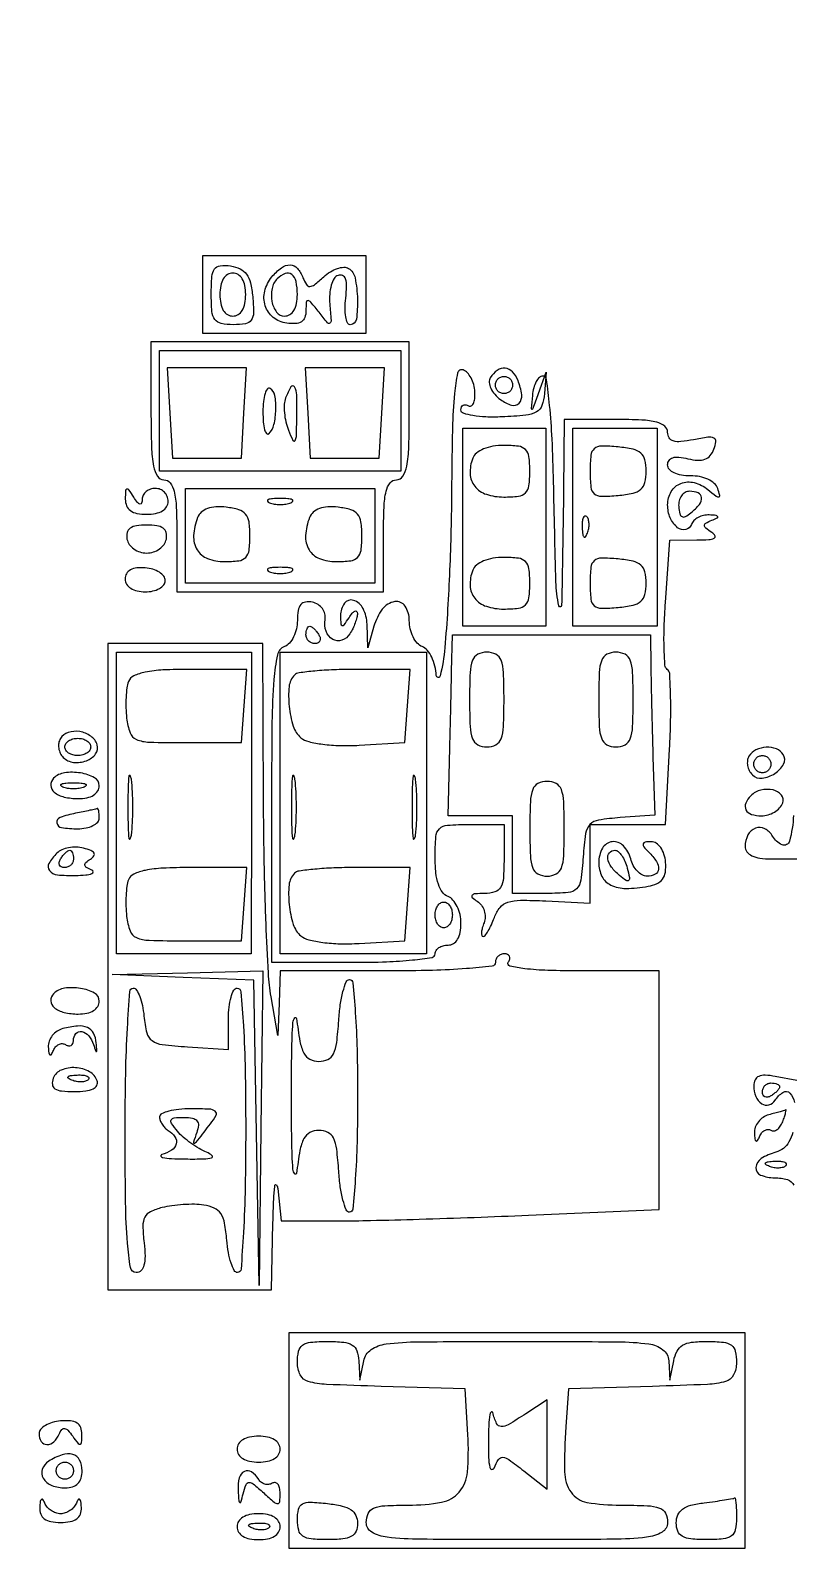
# Model space of a CAD drawing. Extents: x 4 to 1603, y 7 to 792.
# Drawn here: x 789 to 877.4, y 131.5 to 308.2 of the extents above; entities that cross this region are included whole.
import ezdxf

# ---------------------------------------------------------------- set-up
doc = ezdxf.new("R2010")
doc.units = 0

msp = doc.modelspace()

# ---------------------------------------------------------------- linework, layer by layer
for points in [[(4.463028, 790.750623, 0.090794), (4.267848, 789.688086, 0.000004), (4.202933, 675.011121, 0.000189), (4.180203, 548.51456, 0.000114), (4.244173, 398.5), (4.5, 7.5), (803.751263, 7.249377), (1603.002525, 6.998755), (1602.751263, 399.249377), (1602.5, 791.5), (803.718854, 791.750623, 0.000059), (387.797189, 791.831666, 0.000332), (164.795027, 791.700628, 0.000012), (5.544081, 791.497643, 0.311183)], [(820.65494, 279.456828, 0.04627), (821.051328, 278.654518, 0.27142), (821.449849, 278.442274, 0.159523), (821.987887, 278.643001, 0.015528), (823.060542, 279.55479, -0.046092), (823.832993, 280.134062, -0.055474), (824.653538, 280.520852, -0.064953), (825.398206, 280.671754, -0.157223), (825.936987, 280.538944, -0.208884), (826.702094, 279.433392, -0.040983), (826.977594, 276.97521, -0.041895), (826.850514, 274.626472, -0.374407), (826.131173, 274, -0.304264), (825.820758, 274.208167, -0.056352), (825.622903, 274.904728, -0.043675), (825.546284, 275.899428, -0.026379), (825.620949, 277.079926, 0.022237), (825.720298, 278.46814, 0.087358), (825.594819, 279.313844, 0.203791), (825.256121, 279.697187, 0.198131), (824.739777, 279.725034, 0.173991), (824.278314, 279.350452, 0.064926), (823.936995, 278.575224, 0.053713), (823.752136, 277.546208, 0.040357), (823.763926, 276.395108, -0.004713), (823.918155, 274.506587, -0.252939), (823.774772, 274.188445, -0.402024), (823.497598, 274.219792, -0.007826), (822.513926, 275.44113, 0.006829), (821.575469, 276.611096, 0.192961), (821.240585, 276.793987, 0.4268), (821.03817, 276.627553, 0.018965), (821, 275.621579, -0.084998), (820.86573, 274.837439, -0.166484), (820.477345, 274.346321, -0.132744), (819.795996, 274.129724, -0.046423), (818.760216, 274.180449, -0.133746), (817.201712, 274.853433, -0.147836), (816.271813, 276.201907, -0.138827), (816.213274, 277.909311, -0.113257), (817.039869, 279.548039, -0.058083), (818.1546, 280.611864, -0.169399), (819.153159, 280.932156, -0.208062), (819.997687, 280.539207, -0.089897)], [(814.813358, 277.25, -0.021507), (814.912478, 275.38557, -0.15514), (814.651921, 274.536406, -0.203265), (813.988317, 274.116479, -0.040803), (812.563358, 274, -0.048118), (811.149684, 274.136363, -0.191202), (810.429529, 274.598132, -0.136043), (810.083185, 275.540051, -0.020485), (810, 277.569551, -0.017831), (810.071826, 279.58294, -0.134357), (810.385203, 280.473283, -0.221672), (811.028192, 280.849127, -0.058505), (812.25, 280.819551, -0.075029), (813.352814, 280.489427, -0.127529), (814.088303, 279.877036, -0.098739), (814.548923, 278.861825, -0.033257)], [(811, 277.5, 0.04716), (811.09863, 276.456621, 0.088208), (811.4, 275.666667, 0.118484), (811.88002, 275.177821, 0.140575), (812.5, 275, 0.140575), (813.11998, 275.177821, 0.118484), (813.6, 275.666667, 0.088208), (813.90137, 276.456621, 0.04716), (814, 277.5, 0.04716), (813.90137, 278.543379, 0.088208), (813.6, 279.333333, 0.118484), (813.11998, 279.822179, 0.140575), (812.5, 280, 0.140575), (811.88002, 279.822179, 0.118484), (811.4, 279.333333, 0.088208), (811.09863, 278.543379, 0.04716)], [(817.666667, 279.333333, 0.147767), (817.055564, 278.193097, 0.097448), (817.049131, 276.694925, 0.112056), (817.591197, 275.458471, 0.237956), (818.5, 275, 0.140575), (819.11998, 275.177821, 0.118484), (819.6, 275.666667, 0.088208), (819.90137, 276.456621, 0.04716), (820, 277.5, 0.050018), (819.847726, 279.018392, 0.178078), (819.343185, 279.836968, 0.268587), (818.589731, 279.944054, 0.100787)], [(803, 264, 0.006994), (803.05863, 259.808516, 0.039364), (803.296875, 257.583333, 0.093584), (803.753078, 256.413981, 0.258593), (804.5, 256, -0.232029), (805.229748, 255.642085, -0.108427), (805.692308, 254.666667, -0.047315), (805.93736, 252.824386, -0.00942), (806, 249.5), (806, 243), (818, 243), (830, 243), (830, 249.5, -0.00942), (830.06264, 252.824386, -0.047315), (830.307692, 254.666667, -0.108427), (830.770252, 255.642085, -0.232029), (831.5, 256, 0.258593), (832.246922, 256.413981, 0.093584), (832.703125, 257.583333, 0.039364), (832.94137, 259.808516, 0.006994), (833, 264), (833, 272), (818, 272), (803, 272)], [(837.912394, 254.833333, -0.008996), (837.687253, 245.494739, -0.010063), (837.127711, 236.513679, -0.041999), (836.577619, 233.236332, -0.860984), (836.133613, 233.281385, 0.048875), (835.971256, 234.388005, 0.052435), (835.598624, 235.414821, 0.058666), (835.084567, 236.216657, 0.129999), (834.5, 236.638374, -0.122681), (833.925857, 237.040123, -0.064586), (833.440625, 237.76938, -0.058241), (833.111605, 238.694305, -0.056414), (833, 239.680313, 0.146646), (832.503197, 241.337774, 0.296722), (831.306072, 241.860178, 0.193914), (829.865507, 240.979939, 0.09222), (828.893525, 238.994749), (828.19936, 236.5), (828.09968, 239.25, 0.108693), (827.635799, 241.045963, 0.199581), (826.50647, 242.011771, 0.327245), (825.461736, 241.666716, 0.158309), (825.015313, 240.25, 0.011938), (825.047261, 239.271084, 0.327416), (825.201904, 239.083458, 0.309569), (825.436556, 239.169589, 0.011213), (826, 240, -0.027796), (826.374359, 240.514186, -0.102785), (826.684621, 240.765625, -0.335455), (826.877628, 240.732273, -0.190341), (826.969374, 240.5, -0.062686), (826.908972, 240.020111, -0.025347), (826.712965, 239.388929, -0.024598), (826.430618, 238.722912, -0.028622), (826.096491, 238.121885, -0.168313), (825.171428, 237.384947, -0.219688), (824.107364, 237.484534, -0.179693), (823.337957, 238.417944, -0.125908), (823.22348, 239.789156, 0.104802), (823.196194, 240.444122, 0.096544), (822.907147, 241.053397, 0.093309), (822.399804, 241.525333, 0.090377), (821.75, 241.787072, 0.08484), (820.929748, 241.81446, 0.18759), (820.39094, 241.515355, 0.136148), (820.088436, 240.842534, 0.037991), (820, 239.680313, -0.056414), (819.888395, 238.694305, -0.058241), (819.559375, 237.76938, -0.064586), (819.074143, 237.040123, -0.122681), (818.5, 236.638374, 0.255891), (817.685814, 235.678301, 0.030481), (817.278778, 232.818582, 0.017424), (817.052875, 227.867579, 0.002688), (817, 218.031385), (817, 200), (826.5, 200, 0.008575), (830.360608, 200.066212, 0.017647), (833.375, 200.276316, 0.013417), (835.638562, 200.576184, 0.368504), (836, 201, -0.148195), (836.115568, 201.381354, -0.098894), (836.440625, 201.70625, -0.082425), (836.926543, 201.925306, -0.064853), (837.5, 202, 0.141262), (838.12215, 202.179352, 0.119192), (838.60186, 202.671897, 0.08793), (838.902073, 203.470635, 0.046062), (839, 204.531385, 0.055002), (838.888458, 205.542288, 0.057561), (838.559375, 206.488259, 0.06413), (838.074238, 207.232199, 0.125259), (837.5, 207.638374, -0.147116), (836.855112, 208.137371, -0.074201), (836.38329, 209.061664, -0.054096), (836.092661, 210.38764, -0.026927), (836, 212.106989, -0.017378), (836.086695, 214.600644, -0.184411), (836.506871, 215.506687, -0.178701), (837.430416, 215.917096, -0.016128), (840, 216), (844, 216), (844, 212, -0.016747), (843.924897, 209.758407, -0.111401), (843.608418, 208.693481, -0.194359), (842.950235, 208.165459, -0.071464), (841.75, 207.984687, 0.013964), (840.651881, 207.946532, 0.189283), (840.29512, 207.779968, 0.42807), (840.307786, 207.522099, 0.037095), (840.895717, 207.085612, -0.095843), (841.382418, 206.627109, -0.080028), (841.700982, 205.991183, -0.07897), (841.806466, 205.279157, -0.089203), (841.677102, 204.600925, 0.025925), (841.4773, 203.986854, 0.048026), (841.390351, 203.470272, 0.073076), (841.416909, 203.117396, 0.350866), (841.563609, 203, 0.236248), (841.803573, 203.120085, 0.02604), (842.156327, 203.64608, 0.027359), (842.529946, 204.356822, 0.018742), (842.878068, 205.199422, -0.081179), (843.537561, 206.361157, -0.146106), (844.432741, 206.976635, -0.078882), (845.910483, 207.207116, -0.012578), (848.845843, 207.125283), (854, 206.851722), (854, 211.425861), (854, 216), (858.374598, 216), (862.749197, 216), (863.223787, 224.75, 0.008148), (863.352282, 228.139622, 0.012515), (863.342198, 231.076562, 0.006961), (863.239057, 233.508608, 0.233875), (862.960442, 234, -0.231211), (862.687463, 234.47583, -0.009676), (862.59294, 236.482812, -0.015014), (862.598615, 238.935474, -0.009923), (862.745621, 241.75), (863.268735, 249), (866.384367, 249.015313, 0.014364), (867.76652, 249.061827, 0.10097), (868.413427, 249.236433, 0.432636), (868.497719, 249.519651, 0.120249), (868.136847, 249.894262, -0.022213), (867.426195, 250.390051, -0.233412), (867.273695, 250.69893, -0.275386), (867.436975, 250.972905, -0.029355), (868.136847, 251.300002, 0.018384), (868.750214, 251.570444, 0.414958), (868.807388, 251.736228, 0.260777), (868.622336, 251.864474, 0.012127), (867.833333, 251.921053, 0.067051), (867.166877, 251.863214, 0.06747), (866.540997, 251.63105, 0.073734), (866.04905, 251.266954, 0.116701), (865.774316, 250.822949, -0.265221), (865.100961, 250.219694, -0.228149), (864.165453, 250.445242, -0.121528), (863.305265, 251.591623, -0.100803), (863, 253.090402, -0.133756), (863.421734, 254.638709, -0.17082), (864.544721, 255.585657, -0.155846), (866.100376, 255.668149, -0.108886), (867.675356, 254.861876, 0.007515), (868.62823, 254.099125, 0.197669), (868.93757, 254.013614, 0.453127), (869.056972, 254.188412, 0.019068), (868.815004, 255, 0.133666), (868.423729, 255.579805, 0.069802), (867.68559, 256.055038, 0.060496), (866.719683, 256.366363, 0.0515), (865.652383, 256.460579, -0.043491), (864.598885, 256.536632, -0.071942), (863.749239, 256.801908, -0.098625), (863.196755, 257.215735, -0.18489), (863, 257.729631, -0.151818), (863.163006, 258.254103, -0.170232), (863.588376, 258.564829, -0.100848), (864.31569, 258.632406, -0.034397), (865.364465, 258.444661, 0.044859), (866.490096, 258.26734, 0.105109), (867.328992, 258.388006, 0.128456), (867.942134, 258.814555, 0.085472), (868.382425, 259.554201, 0.063221), (868.595872, 260.425916, 0.322928), (868.365892, 260.836242, 0.144998), (867.682075, 260.93766, 0.014162), (866.017961, 260.653592, -0.022614), (864.540876, 260.427066, -0.097318), (863.659215, 260.504028, -0.189174), (863.181691, 260.870845, -0.136295), (863, 261.525, 0.227965), (862.659989, 262.231996, 0.108726), (861.733051, 262.688542, 0.049535), (860.008527, 262.935195, 0.010769), (857, 263), (851, 263), (850.850168, 250.75, -0.002524), (850.688603, 241.399881, -0.887715), (850.369047, 241.368948, -0.047214), (850.030643, 244.152817, -0.001444), (849.755362, 255.755667, 0.006646), (849.585368, 260.735339, 0.013596), (849.294111, 264.632079, 0.008164), (848.935818, 267.651203, 0.365713), (848.5, 268.045277, 0.206007), (848.1024, 267.889965, 0.075799), (847.734543, 267.396678, 0.059081), (847.449018, 266.663632, 0.041423), (847.298444, 265.789611, 0.00199), (847.17066, 264.268759, 0.527621), (847.257929, 264.198239, 0.23617), (847.388771, 264.321406, 0.001276), (848, 266), (848.903111, 268.5), (848.701556, 266, -0.066331), (848.402346, 264.61601, -0.183497), (847.764618, 263.871563, -0.101282), (846.520429, 263.489928, -0.013321), (843.75, 263.298169, -0.019356), (841.902647, 263.291226, -0.03345), (840.37484, 263.447335, -0.037811), (839.279324, 263.720409, -0.323341), (839, 264.107186, -0.09503), (839.066124, 264.451955, -0.173107), (839.253274, 264.664565, -0.172552), (839.533251, 264.711025, -0.094348), (839.86221, 264.585159, 0.259387), (840.177731, 264.570639, 0.169807), (840.438185, 264.837743, 0.084876), (840.594427, 265.408859, 0.037531), (840.61221, 266.193314, 0.053097), (840.476418, 267.043102, 0.056287), (840.165774, 267.827664, 0.062957), (839.736876, 268.434565, 0.127802), (839.25, 268.750506, 0.446384), (838.613052, 268.387251, 0.029257), (838.246922, 266.033504, 0.018642), (838.01046, 261.998662, 0.003787)], [(842.406242, 267.848296, 0.162098), (842.277452, 267.303589, 0.086794), (842.458706, 266.62871, 0.070949), (842.914766, 265.928337, 0.055198), (843.585688, 265.313685, 0.08162), (844.884964, 264.656158, 0.291098), (845.744806, 264.885746, 0.223762), (846.053111, 265.87171, 0.057362), (845.625714, 267.532989, 0.099927), (844.993439, 268.529044, 0.178969), (844.13262, 268.946795, 0.179915), (843.210546, 268.703087, 0.101043)], [(818.638801, 265.501114, 0.078177), (818.481942, 264.766519, 0.035517), (818.498368, 263.781261, 0.034059), (818.664541, 262.723096, 0.039599), (818.968426, 261.751114, 0.015684), (819.490242, 260.562048, 0.586983), (819.726451, 260.546837, 0.135977), (819.881616, 261.042787, 0.004005), (819.936614, 263.25, 0.009954), (819.928793, 265.851408, 0.125671), (819.666536, 266.788268, 0.576106), (819.25659, 266.789289, 0.040409)], [(845, 267, -0.099038), (844.923658, 266.618362, -0.097945), (844.70625, 266.29375, -0.097945), (844.381638, 266.076342, -0.099038), (844, 266, -0.099038), (843.618362, 266.076342, -0.097945), (843.29375, 266.29375, -0.097945), (843.076342, 266.618362, -0.099038), (843, 267, -0.099038), (843.076342, 267.381638, -0.097945), (843.29375, 267.70625, -0.097945), (843.618362, 267.923658, -0.099038), (844, 268, -0.099038), (844.381638, 267.923658, -0.097945), (844.70625, 267.70625, -0.097945), (844.923658, 267.381638, -0.099038)], [(816, 263.89235, 0.020081), (816.047885, 262.700528, 0.046029), (816.201817, 261.816029, 0.101669), (816.427296, 261.368762, 0.448556), (816.687038, 261.353704, 0.139174), (817.278848, 262.414639, 0.051013), (817.504085, 264.13322, 0.050657), (817.382848, 265.79452, 0.213965), (816.836, 266.601357, 0.384034), (816.517812, 266.543535, 0.089834), (816.245575, 266.018716, 0.050262), (816.059199, 265.094018, 0.024617)], [(840.361626, 258.5, 0.100711), (840.060428, 256.698521, 0.161535), (840.597666, 255.251, 0.146553), (841.948394, 254.318814, 0.078421), (843.968615, 254, 0.029968), (845.680263, 254.102681, 0.166606), (846.497385, 254.497412, 0.168437), (846.895692, 255.30773, 0.03079), (847, 257, 0.03079), (846.895692, 258.69227, 0.168437), (846.497385, 259.502588, 0.166606), (845.680263, 259.897319, 0.029968), (843.968615, 260, 0.042163), (842.71884, 259.894423, 0.056447), (841.626775, 259.578824, 0.067387), (840.804388, 259.098439, 0.136118)], [(854, 257, 0.024828), (854.092234, 255.143654, 0.191801), (854.484802, 254.386439, 0.182315), (855.302476, 254.08533, 0.022077), (857.25, 254.186642, 0.028459), (858.980404, 254.453521, 0.126565), (859.893664, 254.907951, 0.161027), (860.355282, 255.681597, 0.054719), (860.5, 257, 0.054719), (860.355282, 258.318403, 0.161027), (859.893664, 259.092049, 0.126565), (858.980404, 259.546479, 0.028459), (857.25, 259.813358, 0.022077), (855.302476, 259.91467, 0.182315), (854.484802, 259.613561, 0.191801), (854.092234, 258.856346, 0.024828)], [(800.015313, 253.75, 0.101445), (800.167526, 252.972999, 0.141313), (800.608661, 252.423469, 0.108672), (801.375554, 252.10183, 0.045188), (802.5, 252, 0.04716), (803.543379, 252.09863, 0.088208), (804.333333, 252.4, 0.118484), (804.822179, 252.88002, 0.140575), (805, 253.5, 0.099038), (804.885486, 254.072457, 0.097945), (804.559375, 254.559375, 0.097945), (804.072457, 254.885486, 0.099038), (803.5, 255, 0.081749), (802.92593, 254.905509, 0.09112), (802.436127, 254.632812, 0.099323), (802.105752, 254.226808, 0.118755), (801.984687, 253.75, -0.066727), (801.918023, 253.295085, -0.405416), (801.730859, 253.1875, -0.167501), (801.440231, 253.378141, -0.021149), (801, 254, 0.011213), (800.436556, 254.830411, 0.309569), (800.201904, 254.916542, 0.327416), (800.047261, 254.728916, 0.011938)], [(864.283668, 252.884313, 0.0375), (864.408639, 252.058275, 0.224412), (864.670602, 251.725318, 0.248834), (865.072543, 251.73541, 0.044995), (865.708964, 252.173425, 0.047771), (866.683149, 253.153072, 0.187381), (866.94381, 253.948509, 0.292521), (866.564101, 254.477067, 0.094952), (865.574704, 254.666667, 0.127572), (865.041856, 254.528464, 0.109528), (864.607527, 254.1431, 0.096966), (864.339976, 253.565143, 0.079016)], [(808.409741, 251.625384, 0.076165), (807.952237, 249.524007, 0.152891), (808.35363, 247.891535, 0.165485), (809.580096, 246.862123, 0.092833), (811.513695, 246.5, 0.031061), (813.192051, 246.604362, 0.167409), (814.001141, 247.001146, 0.166609), (814.396354, 247.813227, 0.030694), (814.5, 249.5, 0.03455), (814.388354, 251.113772, 0.139669), (813.993945, 252.007288, 0.15), (813.205933, 252.523327, 0.041896), (811.744314, 252.816971, 0.041749), (810.536409, 252.854515, 0.072834), (809.556092, 252.65805, 0.092993), (808.840959, 252.240333, 0.123188)], [(816.75, 253.337719, 0.057986), (817.320008, 253.181385, 0.037979), (818, 253.12966, 0.037979), (818.679992, 253.181385, 0.057986), (819.25, 253.337719, 0.174857), (819.459382, 253.525001, 0.447206), (819.398438, 253.693942, 0.078554), (818.89144, 253.810911, 0.017491), (818, 253.842105, 0.017491), (817.10856, 253.810911, 0.078554), (816.601562, 253.693942, 0.447206), (816.540618, 253.525001, 0.174857)], [(821.409741, 251.625384, 0.076165), (820.952237, 249.524007, 0.152891), (821.35363, 247.891535, 0.165485), (822.580096, 246.862123, 0.092833), (824.513695, 246.5, 0.031061), (826.192051, 246.604362, 0.167409), (827.001141, 247.001146, 0.166609), (827.396354, 247.813227, 0.030694), (827.5, 249.5, 0.03455), (827.388354, 251.113772, 0.139669), (826.993945, 252.007288, 0.15), (826.205933, 252.523327, 0.041896), (824.744314, 252.816971, 0.041749), (823.536409, 252.854515, 0.072834), (822.556092, 252.65805, 0.092993), (821.840959, 252.240333, 0.123188)], [(853.078947, 250.416667, 0.018894), (853.137993, 249.670344, 0.168741), (853.279315, 249.37858, 0.470617), (853.461564, 249.395823, 0.054073), (853.683114, 249.8125, 0.051402), (853.839148, 250.359369, 0.05415), (853.876576, 250.916927, 0.060344), (853.797407, 251.402231, 0.126455), (853.604167, 251.729167, 0.296942), (853.385309, 251.77538, 0.208169), (853.200665, 251.592839, 0.077125), (853.089945, 251.112848, 0.028489)], [(800.214444, 249.125, 0.109617), (800.483166, 248.504374, 0.08162), (801.014916, 247.977344, 0.076677), (801.72274, 247.622227, 0.078147), (802.5, 247.5, 0.078147), (803.27726, 247.622227, 0.076677), (803.985084, 247.977344, 0.08162), (804.516834, 248.504374, 0.109617), (804.785556, 249.125, 0.107215), (804.768252, 249.865603, 0.180875), (804.424423, 250.373768, 0.119369), (803.697971, 250.664299, 0.035723), (802.5, 250.75, 0.035723), (801.302029, 250.664299, 0.119369), (800.575577, 250.373768, 0.180875), (800.231748, 249.865603, 0.107215)], [(800, 244.488798, 0.139089), (800.170391, 243.888122, 0.112991), (800.641815, 243.409514, 0.088402), (801.385614, 243.10239, 0.053863), (802.333333, 243, 0.053569), (803.226007, 243.095914, 0.073338), (803.98125, 243.380608, 0.093102), (804.488269, 243.801262, 0.174891), (804.666667, 244.295686, 0.167797), (804.490716, 244.805221, 0.084669), (803.98125, 245.267491, 0.068693), (803.225932, 245.614593, 0.052804), (802.333333, 245.784484, 0.047912), (801.342303, 245.771426, 0.099823), (800.609387, 245.538339, 0.135973), (800.16364, 245.099852, 0.131581)], [(816.75, 245.337719, 0.057986), (817.320008, 245.181385, 0.037979), (818, 245.12966, 0.037979), (818.679992, 245.181385, 0.057986), (819.25, 245.337719, 0.174857), (819.459382, 245.525001, 0.447206), (819.398438, 245.693942, 0.078554), (818.89144, 245.810911, 0.017491), (818, 245.842105, 0.017491), (817.10856, 245.810911, 0.078554), (816.601562, 245.693942, 0.447206), (816.540618, 245.525001, 0.174857)], [(840.361626, 245.5, 0.100711), (840.060428, 243.698521, 0.161535), (840.597666, 242.251, 0.146553), (841.948394, 241.318814, 0.078421), (843.968615, 241, 0.029968), (845.680263, 241.102681, 0.166606), (846.497385, 241.497412, 0.168437), (846.895692, 242.30773, 0.03079), (847, 244, 0.03079), (846.895692, 245.69227, 0.168437), (846.497385, 246.502588, 0.166606), (845.680263, 246.897319, 0.029968), (843.968615, 247, 0.042163), (842.71884, 246.894423, 0.056447), (841.626775, 246.578824, 0.067387), (840.804388, 246.098439, 0.136118)], [(854, 244, 0.024828), (854.092234, 242.143654, 0.191801), (854.484802, 241.386439, 0.182315), (855.302476, 241.08533, 0.022077), (857.25, 241.186642, 0.028459), (858.980404, 241.453521, 0.126565), (859.893664, 241.907951, 0.161027), (860.355282, 242.681597, 0.054719), (860.5, 244, 0.054719), (860.355282, 245.318403, 0.161027), (859.893664, 246.092049, 0.126565), (858.980404, 246.546479, 0.028459), (857.25, 246.813358, 0.022077), (855.302476, 246.91467, 0.182315), (854.484802, 246.613561, 0.191801), (854.092234, 245.856346, 0.024828)], [(822.5, 238, -0.082592), (822.656512, 237.6179, -0.161196), (822.6254, 237.29375, -0.182303), (822.413961, 237.078288, -0.108972), (822.059017, 237, -0.093332), (821.654762, 237.076123, -0.09642), (821.311086, 237.29375, -0.099167), (821.081062, 237.618444, -0.105053), (821, 238, -0.042167), (821.032345, 238.382849, -0.061769), (821.129539, 238.70625, -0.081139), (821.272352, 238.92554, -0.210953), (821.440983, 239, -0.151918), (821.65171, 238.934461, -0.038439), (821.933975, 238.70625, -0.035638), (822.231006, 238.382774, -0.029505)], [(798, 199.5), (798, 162), (807.5, 162), (817, 162), (817.168103, 169.75, -0.005164), (817.257116, 172.529403, -0.024216), (817.402053, 174.121875, -0.668416), (817.565495, 174.164164, -0.136165), (817.728468, 173.75), (818.120731, 170), (824.901371, 170, 0.005858), (828.495299, 170.042107, 0.001617), (834.143153, 170.192739, 0.001633), (840.540008, 170.404953, 0.001707), (846.841006, 170.656131), (862, 171.312262), (862, 185.156131), (862, 199), (852.940983, 199, -0.007767), (849.093281, 199.059776, -0.021716), (846.403235, 199.260541, -0.027966), (844.681591, 199.562879, -0.512571), (844.5, 200, 0.082592), (844.656512, 200.3821, 0.161196), (844.6254, 200.70625, 0.182303), (844.413961, 200.921712, 0.108972), (844.059017, 201, 0.093332), (843.654762, 200.923877, 0.09642), (843.311086, 200.70625, 0.099167), (843.081062, 200.381556, 0.105053), (843, 200, -0.380863), (842.60973, 199.561971, -0.008841), (839.625, 199.27, -0.013787), (835.686873, 199.064019, -0.006171), (830.5, 199), (818, 199), (817.874833, 195.25), (817.749667, 191.5), (816.948957, 196, -0.03037), (816.632011, 198.734991, -0.004053), (816.361681, 204.539062, -0.004677), (816.161156, 211.432664, -0.003916), (816.074123, 218.75), (816, 237), (807, 237), (798, 237)], [(861.051031, 234.25, 0.001907), (861.084048, 232.354905, 0.000668), (861.145518, 229.63189, 0.000663), (861.221111, 226.636827, 0.000776), (861.301031, 223.794733), (861.5, 217.089466), (857.5, 216.794733, 0.020021), (854.985634, 216.507898, 0.166146), (853.983266, 215.982344, 0.155819), (853.479142, 214.937271, 0.01702), (853.192502, 212.25, -0.015359), (852.910741, 209.522585, -0.164393), (852.424002, 208.538998, -0.179252), (851.458824, 208.095573, -0.018984), (848.942502, 208), (845, 208), (845, 212.5), (845, 217), (841.25, 217.001228), (837.5, 217.002455), (837.663487, 223.251228, 0.000333), (837.732417, 225.954683, 0.000254), (837.804364, 228.912861, 0.000257), (837.86892, 231.683769, 0.000607), (837.913487, 233.75), (838, 238), (849.5, 238), (861, 238)], [(840, 230.5, 0.009792), (840.061504, 227.359853, 0.077556), (840.340909, 225.9375, 0.189837), (840.945848, 225.253284, 0.118451), (842, 225, 0.118451), (843.054152, 225.253284, 0.189837), (843.659091, 225.9375, 0.077556), (843.938496, 227.359853, 0.009792), (844, 230.5, 0.009792), (843.938496, 233.640147, 0.077556), (843.659091, 235.0625, 0.189837), (843.054152, 235.746716, 0.118451), (842, 236, 0.118451), (840.945848, 235.746716, 0.189837), (840.340909, 235.0625, 0.077556), (840.061504, 233.640147, 0.009792)], [(855, 230.5, 0.009792), (855.061504, 227.359853, 0.077556), (855.340909, 225.9375, 0.189837), (855.945848, 225.253284, 0.118451), (857, 225, 0.118451), (858.054152, 225.253284, 0.189837), (858.659091, 225.9375, 0.077556), (858.938496, 227.359853, 0.009792), (859, 230.5, 0.009792), (858.938496, 233.640147, 0.077556), (858.659091, 235.0625, 0.189837), (858.054152, 235.746716, 0.118451), (857, 236, 0.118451), (855.945848, 235.746716, 0.189837), (855.340909, 235.0625, 0.077556), (855.061504, 233.640147, 0.009792)], [(800.394042, 232.584473, 0.058637), (800.206621, 231.848226, 0.020187), (800.105758, 230.75213, 0.019741), (800.091117, 229.523517, 0.021616), (800.175426, 228.334473, 0.057813), (800.569323, 226.64847, 0.211087), (801.309386, 225.871502, 0.092045), (802.789945, 225.555805, 0.006627), (807, 225.5), (813.5, 225.5), (813.807498, 229.75), (814.114996, 234), (807.526113, 234, 0.011581), (804.390024, 233.927353, 0.037419), (802.322391, 233.675681, 0.06049), (801.009422, 233.245294, 0.194083)], [(819.666667, 233.333333, 0.173942), (819.040718, 232.007042, 0.04996), (819.04836, 229.701215, 0.050167), (819.522152, 227.40408, 0.1446), (820.418824, 226.06737, 0.113567), (821.315998, 225.615513, 0.027972), (822.948671, 225.310875, 0.026293), (824.961775, 225.157655, 0.020141), (827.168824, 225.194925), (832.5, 225.5), (832.807498, 229.75), (833.114996, 234), (826.724164, 234, 0.009706), (824.227327, 233.951525, 0.01384), (822.014807, 233.804167, 0.00974), (820.199761, 233.59697, 0.164525)], [(792.480369, 225.968236, 0.099717), (792.289464, 225.452938, 0.077648), (792.288842, 224.854185, 0.075174), (792.473513, 224.265571, 0.08302), (792.819915, 223.780085, 0.170266), (794.004745, 223.21052, 0.117741), (795.494101, 223.395546, 0.140064), (796.57136, 224.191465, 0.249378), (796.750292, 225.250526, 0.158698), (796.018555, 226.241192, 0.113816), (794.737936, 226.77237, 0.118434), (793.394309, 226.679186, 0.179958)], [(796, 225, -0.148195), (795.884432, 224.618646, -0.098894), (795.559375, 224.29375, -0.082425), (795.073457, 224.074694, -0.064853), (794.5, 224, -0.064853), (793.926543, 224.074694, -0.082425), (793.440625, 224.29375, -0.098894), (793.115568, 224.618646, -0.148195), (793, 225, -0.148195), (793.115568, 225.381354, -0.098894), (793.440625, 225.70625, -0.082425), (793.926543, 225.925306, -0.064853), (794.5, 226, -0.064853), (795.073457, 225.925306, -0.082425), (795.559375, 225.70625, -0.098894), (795.884432, 225.381354, -0.148195)], [(872.446149, 223.912868, 0.106708), (872.270157, 223.416864, 0.077915), (872.286086, 222.830625, 0.073646), (872.486151, 222.245979, 0.07732), (872.844751, 221.755249, 0.232792), (873.978303, 221.36956, 0.113561), (875.446201, 221.914766, 0.122546), (876.458776, 223.012338, 0.269997), (876.429973, 224.113307, 0.162312), (875.638734, 224.773567, 0.106363), (874.456381, 224.966387, 0.10253), (873.262877, 224.65576, 0.140479)], [(875, 223, -0.099038), (874.923658, 222.618362, -0.097945), (874.70625, 222.29375, -0.097945), (874.381638, 222.076342, -0.099038), (874, 222, -0.099038), (873.618362, 222.076342, -0.097945), (873.29375, 222.29375, -0.097945), (873.076342, 222.618362, -0.099038), (873, 223, -0.099038), (873.076342, 223.381638, -0.097945), (873.29375, 223.70625, -0.097945), (873.618362, 223.923658, -0.099038), (874, 224, -0.099038), (874.381638, 223.923658, -0.097945), (874.70625, 223.70625, -0.097945), (874.923658, 223.381638, -0.099038)], [(791.693853, 221.36052, 0.209008), (791.372001, 220.538799, 0.2139), (791.760441, 219.755218, 0.11631), (792.915461, 219.186489, 0.056552), (794.559017, 219, 0.049343), (795.569783, 219.099992, 0.088683), (796.343169, 219.403627, 0.117066), (796.82506, 219.884257, 0.1393), (797, 220.5, 0.276062), (796.446541, 221.426023, 0.083344), (794.829883, 221.974496, 0.075333), (792.963629, 221.993893, 0.162768)], [(795.25, 220.337719, -0.057986), (794.679992, 220.181385, -0.037979), (794, 220.12966, -0.037979), (793.320008, 220.181385, -0.057986), (792.75, 220.337719, -0.174857), (792.540618, 220.525001, -0.447206), (792.601562, 220.693942, -0.078554), (793.10856, 220.810911, -0.017491), (794, 220.842105, -0.017491), (794.89144, 220.810911, -0.078554), (795.398438, 220.693942, -0.447206), (795.459382, 220.525001, -0.174857)], [(800.320074, 218, 0.005179), (800.344207, 215.670434, 0.025693), (800.43855, 214.364063, 0.707215), (800.576315, 214.333801, 0.108536), (800.723396, 214.75, 0.019375), (800.849065, 216.229765, 0.011494), (800.889766, 218, 0.011494), (800.849065, 219.770235, 0.019375), (800.723396, 221.25, 0.108536), (800.576315, 221.666199, 0.707215), (800.43855, 221.635937, 0.025693), (800.344207, 220.329566, 0.005179)], [(819.320074, 218, 0.005179), (819.344207, 215.670434, 0.025693), (819.43855, 214.364063, 0.707215), (819.576315, 214.333801, 0.108536), (819.723396, 214.75, 0.019375), (819.849065, 216.229765, 0.011494), (819.889766, 218, 0.011494), (819.849065, 219.770235, 0.019375), (819.723396, 221.25, 0.108536), (819.576315, 221.666199, 0.707215), (819.43855, 221.635937, 0.025693), (819.344207, 220.329566, 0.005179)], [(833.320074, 218, 0.005179), (833.344207, 215.670434, 0.025693), (833.43855, 214.364063, 0.707215), (833.576315, 214.333801, 0.108536), (833.723396, 214.75, 0.019375), (833.849065, 216.229765, 0.011494), (833.889766, 218, 0.011494), (833.849065, 219.770235, 0.019375), (833.723396, 221.25, 0.108536), (833.576315, 221.666199, 0.707215), (833.43855, 221.635937, 0.025693), (833.344207, 220.329566, 0.005179)], [(847, 215.5, 0.009792), (847.061504, 212.359853, 0.077556), (847.340909, 210.9375, 0.189837), (847.945848, 210.253284, 0.118451), (849, 210, 0.118451), (850.054152, 210.253284, 0.189837), (850.659091, 210.9375, 0.077556), (850.938496, 212.359853, 0.009792), (851, 215.5, 0.009792), (850.938496, 218.640147, 0.077556), (850.659091, 220.0625, 0.189837), (850.054152, 220.746716, 0.118451), (849, 221, 0.118451), (847.945848, 220.746716, 0.189837), (847.340909, 220.0625, 0.077556), (847.061504, 218.640147, 0.009792)], [(872.666667, 219.333333, 0.094103), (872.07245, 218.460553, 0.227295), (872.10054, 217.699724, 0.199515), (872.732501, 217.174907, 0.074935), (873.893011, 217, 0.07271), (874.659707, 217.112085, 0.064008), (875.399034, 217.440625, 0.066864), (876.000393, 217.926463, 0.098143), (876.361626, 218.5, 0.27261), (876.208937, 219.412033, 0.164154), (875.243702, 220.000146, 0.115941), (873.828715, 219.987368, 0.137231)], [(794.25, 217.294267, 0.037154), (792.45482, 216.80795, 0.356668), (792.071537, 216.178238, 0.33401), (792.61222, 215.635129, 0.035745), (794.5, 215.5, 0.048028), (795.456773, 215.592117, 0.068025), (796.265625, 215.867188, 0.088204), (796.810654, 216.272647, 0.191087), (797, 216.75, 0.018906), (796.982222, 217.220006, 0.036311), (796.926563, 217.592809, 0.051756), (796.846286, 217.831676, 0.43521), (796.75, 217.863818, -0.065829), (796.567853, 217.793731, -0.002963), (795.9125, 217.640337, -0.004927), (795.130151, 217.470194, -0.003502)], [(855, 211.573324, 0.116082), (855.375301, 209.978579, 0.166806), (856.400242, 208.968758, 0.115332), (858.160554, 208.579274, 0.041569), (860.729475, 208.824031, 0.060537), (861.771053, 209.145095, 0.131036), (862.417481, 209.668393, 0.125521), (862.733924, 210.460777, 0.053248), (862.761367, 211.612654, 0.056596), (862.576653, 212.544701, 0.076234), (862.194694, 213.313914, 0.093074), (861.673627, 213.821321, 0.147686), (861.081892, 214, 0.035284), (860.377787, 213.950251, 0.309061), (860.158728, 213.75, 0.234769), (860.23636, 213.419125, 0.023443), (860.8, 212.8, -0.049321), (861.706541, 211.694504, -0.164888), (861.94562, 210.800963, -0.267809), (861.55747, 210.219659, -0.115187), (860.616631, 210, -0.129214), (860.048695, 210.149263, -0.073972), (859.485993, 210.5875, -0.065681), (859.013407, 211.235306, -0.060903), (858.710251, 212, 0.126029), (857.864017, 213.525319, 0.236265), (856.570422, 213.996822, 0.240668), (855.436623, 213.242844, 0.128601)], [(792.084328, 212.684328, 0.06319), (791.138596, 211.463716, 0.316602), (791.204152, 210.648681, 0.197315), (792.130881, 210.157139, 0.030594), (794.25, 210.078947, 0.015861), (795.417929, 210.144426, 0.057627), (796.144886, 210.293947, 0.332871), (796.283161, 210.491724, 0.29835), (796.136847, 210.699998, -0.03767), (795.521549, 211.000119, -0.232391), (795.332634, 211.285342, -0.248944), (795.448927, 211.594636, -0.042428), (795.971382, 211.982313, 0.090257), (796.370304, 212.341911, 0.31568), (796.385247, 212.669301, 0.15984), (796.019199, 212.970093, 0.028777), (795.168863, 213.24559, 0.05771), (794.323309, 213.365167, 0.051341), (793.437696, 213.296484, 0.054377), (792.645776, 213.06134, 0.097334)], [(794, 212, -0.105053), (793.918938, 211.618444, -0.099167), (793.688914, 211.29375, -0.09642), (793.345238, 211.076123, -0.093332), (792.940983, 211, -0.108972), (792.586039, 211.078288, -0.182303), (792.3746, 211.29375, -0.161196), (792.343488, 211.6179, -0.082592), (792.5, 212, -0.029505), (792.768994, 212.382774, -0.035638), (793.066025, 212.70625, -0.038439), (793.34829, 212.934461, -0.151918), (793.559017, 213, -0.210953), (793.727648, 212.92554, -0.081139), (793.870461, 212.70625, -0.061769), (793.967655, 212.382849, -0.042167)], [(858.304694, 210.942849, -0.01302), (858.564019, 209.834001, -0.253319), (858.465884, 209.50812, -0.363425), (858.182104, 209.483961, -0.020124), (857.421326, 210.065294, -0.057778), (856.47943, 211.051057, -0.11701), (856.049976, 212.027751, -0.227657), (856.234413, 212.703661, -0.217518), (856.883369, 213, -0.18499), (857.260458, 212.855541, -0.058693), (857.665273, 212.395712, -0.049464), (858.033806, 211.730253, -0.037801)], [(800.394042, 209.584473, 0.058637), (800.206621, 208.848226, 0.020187), (800.105758, 207.75213, 0.019741), (800.091117, 206.523517, 0.021616), (800.175426, 205.334473, 0.057813), (800.569323, 203.64847, 0.211087), (801.309386, 202.871502, 0.092045), (802.789945, 202.555805, 0.006627), (807, 202.5), (813.5, 202.5), (813.807498, 206.75), (814.114996, 211), (807.526113, 211, 0.011581), (804.390024, 210.927353, 0.037419), (802.322391, 210.675681, 0.06049), (801.009422, 210.245294, 0.194083)], [(819.666667, 210.333333, 0.173942), (819.040718, 209.007042, 0.04996), (819.04836, 206.701215, 0.050167), (819.522152, 204.40408, 0.1446), (820.418824, 203.06737, 0.113567), (821.315998, 202.615513, 0.027972), (822.948671, 202.310875, 0.026293), (824.961775, 202.157655, 0.020141), (827.168824, 202.194925), (832.5, 202.5), (832.807498, 206.75), (833.114996, 211), (826.724164, 211, 0.009706), (824.227327, 210.951525, 0.01384), (822.014807, 210.804167, 0.00974), (820.199761, 210.59697, 0.164525)], [(838, 205.5, -0.064853), (837.925306, 204.926543, -0.082425), (837.70625, 204.440625, -0.098894), (837.381354, 204.115568, -0.148195), (837, 204, -0.148195), (836.618646, 204.115568, -0.098894), (836.29375, 204.440625, -0.082425), (836.074694, 204.926543, -0.064853), (836, 205.5, -0.064853), (836.074694, 206.073457, -0.082425), (836.29375, 206.559375, -0.098894), (836.618646, 206.884432, -0.148195), (837, 207, -0.148195), (837.381354, 206.884432, -0.098894), (837.70625, 206.559375, -0.082425), (837.925306, 206.073457, -0.064853)], [(822.5, 188.5, 0.112234), (823.535881, 188.735488, 0.169593), (824.18528, 189.381849, 0.082986), (824.566656, 190.678, 0.014124), (824.804791, 193.25, -0.01864), (824.989947, 195.070545, -0.029682), (825.297705, 196.604688, -0.029747), (825.669162, 197.737725, -0.307836), (826.054791, 198, -0.387452), (826.451483, 197.638305, -0.005582), (826.732496, 194.17936, -0.011453), (826.935353, 189.866182, -0.006023), (827, 184.5, -0.006023), (826.935353, 179.133818, -0.011453), (826.732496, 174.82064, -0.005582), (826.451483, 171.361695, -0.387452), (826.054791, 171, -0.307836), (825.669162, 171.262275, -0.029747), (825.297705, 172.395312, -0.029682), (824.989947, 173.929455, -0.01864), (824.804791, 175.75, 0.014124), (824.566656, 178.322, 0.082986), (824.18528, 179.618151, 0.169593), (823.535881, 180.264512, 0.112234), (822.5, 180.5, 0.120678), (821.460147, 180.245316, 0.154207), (820.7671, 179.550888, 0.076225), (820.299864, 178.169902, 0.014016), (819.907104, 175.5, -0.673849), (819.691213, 175.440982, -0.147544), (819.485509, 175.989548, -0.012816), (819.351838, 179.316943, -0.00363), (819.314207, 184.5, -0.00363), (819.351838, 189.683057, -0.012816), (819.485509, 193.010452, -0.147544), (819.691213, 193.559018, -0.673849), (819.907104, 193.5, 0.014016), (820.299864, 190.830098, 0.076225), (820.7671, 189.449112, 0.154207), (821.460147, 188.754684, 0.120678)], [(791.693853, 196.36052, 0.209008), (791.372001, 195.538799, 0.2139), (791.760441, 194.755218, 0.11631), (792.915461, 194.186489, 0.056552), (794.559017, 194, 0.049343), (795.569783, 194.099992, 0.088683), (796.343169, 194.403627, 0.117066), (796.82506, 194.884257, 0.1393), (797, 195.5, 0.276062), (796.446541, 196.426023, 0.083344), (794.829883, 196.974496, 0.075333), (792.963629, 196.993893, 0.162768)], [(802.186642, 193.75, 0.035656), (802.515437, 191.804272, 0.181971), (803.123055, 190.913608, 0.124365), (804.303541, 190.462993, 0.013279), (807.25, 190.195209), (812, 189.890418), (812, 193.445209, -0.026602), (812.072522, 194.807343, -0.041985), (812.29375, 195.95578, -0.051292), (812.614149, 196.765661, -0.279878), (813, 197, -0.390135), (813.45032, 196.585547, -0.005593), (813.734848, 192.625, -0.010654), (813.937676, 187.456709, -0.004479), (814, 180.5, -0.004826), (813.936312, 173.901856, -0.009396), (813.735763, 168.640004, -0.003842), (813.459762, 164.371533, -0.393205), (813.060365, 164, -0.278294), (812.677051, 164.231259, -0.040858), (812.305578, 165.101562, -0.036364), (811.997446, 166.313083, -0.02345), (811.810365, 167.75, 0.024406), (811.549765, 169.722168, 0.099731), (811.105053, 170.838878, 0.142791), (810.356667, 171.481285, 0.071387), (809.148287, 171.83288, 0.03217), (808.067001, 171.915538, 0.018181), (806.752305, 171.883481, 0.018091), (805.423427, 171.754288, 0.02821), (804.294157, 171.537693, 0.049249), (802.956648, 171.058052, 0.164761), (802.296398, 170.418688, 0.124996), (802.060391, 169.393078, 0.023427), (802.195069, 167.454813, -0.022656), (802.306305, 165.888839, -0.069947), (802.185834, 164.837185, -0.130151), (801.844298, 164.230265, -0.202549), (801.299199, 164, -0.366149), (800.621398, 164.573199, -0.02207), (800.269685, 167.425033, -0.016383), (800.054734, 172.113454, -0.003263), (800, 180.5, -0.004845), (800.063751, 187.079525, -0.009332), (800.264192, 192.345967, -0.003767), (800.539815, 196.63068, -0.393345), (800.936642, 197, -0.258279), (801.318758, 196.788506, -0.048187), (801.690194, 196.045312, -0.040851), (801.998477, 194.995078, -0.026942)], [(792.75, 192.304452, 0.085829), (792.087394, 192.00575, 0.077729), (791.537253, 191.493339, 0.079777), (791.180978, 190.851181, 0.098911), (791.078947, 190.176676, 0.019064), (791.136287, 189.505096, 0.209136), (791.271254, 189.277687, 0.438464), (791.443813, 189.313314, 0.039404), (791.664358, 189.756231, -0.07888), (791.926836, 190.193455, -0.105417), (792.290708, 190.477402, -0.121773), (792.697442, 190.564193, -0.131107), (793.08541, 190.447214, 0.092807), (793.434421, 190.312451, 0.171257), (793.731339, 190.359094, 0.174358), (793.929688, 190.580506, 0.096615), (794, 190.940983, -0.178537), (794.290696, 191.729138, -0.271295), (794.962096, 191.962309, -0.1702), (795.776495, 191.482127, -0.100334), (796.324888, 190.480397, 0.003629), (796.577952, 189.685291, 0.462407), (796.663139, 189.650358, 0.300978), (796.721308, 189.754596, 0.002983), (796.648212, 190.647531, 0.096537), (796.321822, 191.782065, 0.175852), (795.625188, 192.431117, 0.125071), (794.477497, 192.608168, 0.039143)], [(791.658662, 186.552872, 0.10919), (791.547172, 185.809596, 0.238991), (791.83419, 185.328391, 0.119324), (792.606789, 185.066963, 0.022193), (794.114718, 185, 0.028042), (795.421229, 185.073332, 0.082695), (796.283661, 185.318672, 0.159623), (796.707973, 185.720948, 0.206257), (796.755005, 186.25, 0.191849), (795.866689, 187.310588, 0.109209), (794.233834, 187.774675, 0.112044), (792.589347, 187.502878, 0.207252)], [(795.729167, 186.395833, -0.126455), (795.402231, 186.202593, -0.060344), (794.916927, 186.123424, -0.05415), (794.359369, 186.160852, -0.051402), (793.8125, 186.316886, -0.054073), (793.395823, 186.538436, -0.470617), (793.37858, 186.720685, -0.168741), (793.670344, 186.862007, -0.018894), (794.416667, 186.921053, -0.028489), (795.112848, 186.910055, -0.077125), (795.592839, 186.799335, -0.208169), (795.77538, 186.614691, -0.296942)], [(876, 185.559017, -0.151918), (875.934461, 185.34829, -0.038439), (875.70625, 185.066025, -0.035638), (875.382774, 184.768994, -0.029505), (875, 184.5, -0.082592), (874.6179, 184.343488, -0.161196), (874.29375, 184.3746, -0.182303), (874.078288, 184.586039, -0.108972), (874, 184.940983, -0.093332), (874.076123, 185.345238, -0.09642), (874.29375, 185.688914, -0.099167), (874.618444, 185.918938, -0.105053), (875, 186, -0.042167), (875.382849, 185.967655, -0.061769), (875.70625, 185.870461, -0.081139), (875.92554, 185.727648, -0.210953)], [(804, 182.059017, 0.089642), (804.073302, 181.653442, 0.053229), (804.29375, 181.2129, 0.051032), (804.617485, 180.806203, 0.06081), (805, 180.5, -0.104662), (805.789831, 179.746081, -0.218599), (805.930297, 178.926134, -0.187174), (805.392309, 178.189555, -0.078734), (804.25, 177.689326, 0.423189), (804.15232, 177.516533, 0.282497), (804.335938, 177.350886, 0.033424), (805.374632, 177.229299, 0.009503), (807, 177.179388, 0.006841), (809.162303, 177.183692, 0.072088), (810.032623, 177.323786, 0.594195), (810.083524, 177.581516, 0.077255), (809.465282, 177.951524, -0.036784), (808.588631, 178.38437, -0.02338), (807.635305, 179.007489, -0.023461), (806.752312, 179.710766, -0.039665), (806.092837, 180.388138, -0.020516), (805.392363, 181.306329, -0.26813), (805.356635, 181.717225, -0.269), (805.694657, 181.952488, -0.020622), (806.84617, 182, -0.044073), (807.82709, 181.913368, -0.176363), (808.340371, 181.615851, -0.202938), (808.500932, 181.089186, -0.060069), (808.309286, 180.25, 0.012868), (807.934615, 179.114764, 0.692809), (808.063529, 179.016339, 0.087504), (808.449035, 179.364299, 0.002172), (809.905412, 181.25, 0.03948), (810.555579, 182.25465, 0.368501), (810.455712, 182.721668, 0.155597), (809.79223, 182.960321, 0.009143), (807.622445, 183, 0.024533), (806.234252, 182.931845, 0.039028), (805.064093, 182.723586, 0.046187), (804.231194, 182.422895, 0.290814)], [(874.75, 182.310674, 0.085635), (874.087383, 182.009615, 0.077442), (873.537253, 181.495167, 0.079495), (873.180948, 180.851654, 0.098836), (873.078947, 180.176676, 0.019064), (873.136287, 179.505096, 0.209136), (873.271254, 179.277687, 0.438464), (873.443813, 179.313314, 0.039404), (873.664358, 179.756231, -0.069016), (873.918508, 180.199043, -0.097997), (874.259927, 180.496425, -0.121149), (874.63248, 180.603586, -0.149226), (874.980625, 180.511974, 0.177954), (875.334144, 180.439814, 0.118586), (875.720986, 180.597443, 0.088162), (876.084592, 180.970983, 0.057474), (876.36383, 181.505744, 0.009547), (876.568539, 182.071257, 0.019071), (876.704576, 182.526987, 0.022023), (876.771819, 182.845741, 0.620874), (876.718615, 182.883999, -0.048578), (876.563554, 182.820122, -0.002572), (876.050156, 182.667734, -0.004027), (875.436283, 182.494305, -0.002919)], [(876.729167, 176.395833, -0.126455), (876.402231, 176.202593, -0.060344), (875.916927, 176.123424, -0.05415), (875.359369, 176.160852, -0.051402), (874.8125, 176.316886, -0.054073), (874.395823, 176.538436, -0.470617), (874.37858, 176.720685, -0.168741), (874.670344, 176.862007, -0.018894), (875.416667, 176.921053, -0.028489), (876.112848, 176.910055, -0.077125), (876.592839, 176.799335, -0.208169), (876.77538, 176.614691, -0.296942)], [(827.136182, 153.75), (827.272364, 151.5), (827.705733, 153.75, -0.198594), (828.560711, 155.048267, -0.11831), (830.318406, 155.711513, -0.029605), (834.076861, 155.96031, -0.001727), (845.569551, 156, -0.001646), (857.146911, 155.961883, -0.030211), (860.815355, 155.715776, -0.132232), (862.447531, 155.044234, -0.21761), (863.136182, 153.75), (863.272364, 151.5), (863.705733, 153.75, -0.070523), (864.093956, 154.879394, -0.143873), (864.732597, 155.554445, -0.104722), (865.785648, 155.901825, -0.027496), (867.569551, 156, -0.022423), (869.477705, 155.914382, -0.134086), (870.401913, 155.570447, -0.187013), (870.860766, 154.867326, -0.052158), (871, 153.536212, -0.119183), (870.655476, 152.111388, -0.208284), (869.731628, 151.355704, -0.05794), (867.630344, 151.018413, -0.003515), (861.25, 150.786212), (851.5, 150.5), (851.184206, 146.080213, 0.020899), (851.030042, 140.86249, 0.150342), (851.790745, 138.493445, 0.201072), (853.631213, 137.327235, 0.04201), (857.519052, 137, -0.009851), (860.64658, 136.938378, -0.077778), (862.064882, 136.658775, -0.18986), (862.747454, 136.053875, -0.118145), (863, 135, -0.267644), (862.347709, 133.868713, -0.103099), (860.5625, 133.278571, -0.026629), (856.637958, 133.040662, -0.001825), (845.5, 133, -0.001825), (834.362042, 133.040662, -0.026629), (830.4375, 133.278571, -0.103099), (828.652291, 133.868713, -0.267644), (828, 135, -0.108515), (828.229214, 136.043696, -0.189546), (828.859694, 136.64749, -0.085415), (830.149119, 136.934094, -0.012076), (832.877555, 137, 0.04439), (836.755833, 137.344994, 0.17423), (838.804876, 138.52485, 0.157103), (839.755397, 140.826119, 0.034314), (839.805075, 145.168824), (839.5, 150.5), (829.75, 150.786212, -0.003515), (823.369656, 151.018413, -0.05794), (821.268372, 151.355704, -0.208284), (820.344524, 152.111388, -0.119183), (820, 153.536212, -0.052656), (820.141031, 154.871667, -0.188952), (820.605144, 155.574015, -0.13264), (821.542847, 155.915904, -0.021474), (823.5, 156, -0.023234), (825.377879, 155.912692, -0.115813), (826.371427, 155.579558, -0.172497), (826.903852, 154.914447, -0.068347)], [(842.186287, 144.5, 0.010542), (842.209562, 142.550809, 0.043509), (842.350582, 141.381171, 0.314358), (842.58789, 141.158007, 0.348327), (842.855441, 141.312917, -0.047506), (843.360578, 142.306015, -0.281904), (843.861256, 142.551441, -0.134334), (844.577149, 142.281284, -0.00965), (846.285156, 140.990336), (849, 138.85484), (849, 144.04243), (849, 149.23002), (846.535183, 147.61501, -0.010068), (844.489568, 146.332783, -0.144712), (843.667418, 146.120801, -0.285651), (843.138837, 146.475917, -0.041808), (842.689326, 147.75, 0.548135), (842.516923, 147.805675, 0.18372), (842.352912, 147.517188, 0.02753), (842.234025, 146.314311, 0.008582)], [(790, 145.281892, 0.145775), (790.263464, 144.397427, 0.249531), (790.921363, 144.035704, 0.196167), (791.730041, 144.352891, 0.106431), (792.340536, 145.25, -0.068328), (792.64021, 145.771084, -0.274217), (792.968314, 145.901057, -0.172412), (793.36189, 145.686265, -0.02856), (793.908556, 145, 0.011332), (794.530118, 144.162057, 0.289798), (794.785338, 144.070114, 0.334153), (794.949877, 144.262532, 0.013419), (794.984687, 145.238798, 0.095617), (794.840684, 146.021937, 0.162869), (794.418545, 146.527816, 0.119249), (793.664815, 146.773511, 0.040098), (792.5, 146.770691, 0.048649), (791.54341, 146.596822, 0.065117), (790.734375, 146.248007, 0.081408), (790.187032, 145.787383, 0.179068)], [(813, 143.5, 0.140575), (813.177821, 142.88002, 0.118484), (813.666667, 142.4, 0.088208), (814.456621, 142.09863, 0.04716), (815.5, 142, 0.04716), (816.543379, 142.09863, 0.088208), (817.333333, 142.4, 0.118484), (817.822179, 142.88002, 0.140575), (818, 143.5, 0.140575), (817.822179, 144.11998, 0.118484), (817.333333, 144.6, 0.088208), (816.543379, 144.90137, 0.04716), (815.5, 145, 0.04716), (814.456621, 144.90137, 0.088208), (813.666667, 144.6, 0.118484), (813.177821, 144.11998, 0.140575)], [(791.121885, 142.096491, 0.165725), (790.374277, 141.16767, 0.231055), (790.484179, 140.123665, 0.162197), (791.491165, 139.29226, 0.092408), (793.059017, 139, 0.077002), (793.896395, 139.129729, 0.12387), (794.507377, 139.507601, 0.121293), (794.87494, 140.136347, 0.072026), (795, 141, 0.116192), (794.708842, 142.236002, 0.211198), (793.924254, 142.885961, 0.153085), (792.690637, 142.851082, 0.058198)], [(794, 141, -0.099038), (793.923658, 140.618362, -0.097945), (793.70625, 140.29375, -0.097945), (793.381638, 140.076342, -0.099038), (793, 140, -0.099038), (792.618362, 140.076342, -0.097945), (792.29375, 140.29375, -0.097945), (792.076342, 140.618362, -0.099038), (792, 141, -0.099038), (792.076342, 141.381638, -0.097945), (792.29375, 141.70625, -0.097945), (792.618362, 141.923658, -0.099038), (793, 142, -0.099038), (793.381638, 141.923658, -0.097945), (793.70625, 141.70625, -0.097945), (793.923658, 141.381638, -0.099038)], [(813.116001, 138.75, 0.004213), (813.190257, 137.512565, 0.222831), (813.302729, 137.310001, 0.518622), (813.438084, 137.35658, 0.007388), (813.703861, 138.325476, -0.026644), (814.04119, 139.392406, -0.301537), (814.382963, 139.639284, -0.185163), (814.872687, 139.473538, -0.01076), (816.087859, 138.420488, 0.007236), (817.303568, 137.351877, 0.176297), (817.7187, 137.19675, 0.388245), (817.950994, 137.405496, 0.024524), (818, 138.404029, 0.054327), (817.932912, 139.019658, 0.117599), (817.726548, 139.445542, 0.188946), (817.421564, 139.616927, 0.174761), (817.069098, 139.542705, -0.108373), (816.665803, 139.401101, -0.099685), (816.22714, 139.434921, -0.095498), (815.820631, 139.639411, -0.090427), (815.510081, 139.983688, 0.103934), (814.677648, 140.858292, 0.276433), (813.850524, 140.910949, 0.215273), (813.254092, 140.159515, 0.074723)], [(871, 135.5, -0.050766), (870.861332, 134.13778, -0.189121), (870.4, 133.428571, -0.13443), (869.465575, 133.084309, -0.021436), (867.5, 133, -0.022758), (865.698277, 133.082049, -0.103967), (864.701813, 133.388332, -0.173694), (864.183119, 133.978003, -0.094654), (864, 134.936642, -0.100783), (864.189458, 135.867022, -0.1371), (864.721605, 136.532836, -0.094495), (865.6923, 136.984596, -0.030931), (867.25, 137.276604, 0.003643), (868.513483, 137.442756, 0.005388), (869.61875, 137.608461, 0.002589), (870.553811, 137.76394, 0.100201), (870.75, 137.839963, -0.539435), (870.848785, 137.795851, -0.01375), (870.926563, 137.218614, -0.017208), (870.982176, 136.447783, -0.009402)], [(790.078947, 136.75, 0.09932), (790.199913, 135.965082, 0.149605), (790.614681, 135.417105, 0.113288), (791.365807, 135.099298, 0.043691), (792.5, 135, 0.043691), (793.634193, 135.099298, 0.113288), (794.385319, 135.417105, 0.149605), (794.800087, 135.965082, 0.09932), (794.921053, 136.75, 0.021021), (794.862835, 137.416573, 0.185333), (794.724694, 137.672067, 0.449116), (794.54862, 137.648042, 0.051902), (794.337719, 137.25, -0.08298), (794.045311, 136.772113, -0.064791), (793.58983, 136.367188, -0.064977), (793.047415, 136.093338, -0.084643), (792.5, 136, -0.084643), (791.952585, 136.093338, -0.064977), (791.41017, 136.367188, -0.064791), (790.954689, 136.772113, -0.08298), (790.662281, 137.25, 0.051902), (790.45138, 137.648042, 0.449116), (790.275306, 137.672067, 0.185333), (790.137165, 137.416573, 0.021021)], [(827, 134.890594, -0.100099), (826.812524, 133.963518, -0.170748), (826.287182, 133.385042, -0.101209), (825.284512, 133.08197, -0.022955), (823.5, 133, -0.021715), (821.584321, 133.083239, -0.124226), (820.630567, 133.414229, -0.187064), (820.152597, 134.084134, -0.062548), (820, 135.299199, -0.0542), (820.13572, 136.54756, -0.218099), (820.586138, 137.144928, -0.136102), (821.49471, 137.352613, -0.017602), (823.5, 137.189793, -0.02699), (825.195735, 136.898386, -0.089505), (826.233151, 136.456485, -0.139021), (826.796968, 135.804893, -0.109695)], [(813, 134.5, 0.140575), (813.177821, 133.88002, 0.118484), (813.666667, 133.4, 0.088208), (814.456621, 133.09863, 0.04716), (815.5, 133, 0.04716), (816.543379, 133.09863, 0.088208), (817.333333, 133.4, 0.118484), (817.822179, 133.88002, 0.140575), (818, 134.5, 0.140575), (817.822179, 135.11998, 0.118484), (817.333333, 135.6, 0.088208), (816.543379, 135.90137, 0.04716), (815.5, 136, 0.04716), (814.456621, 135.90137, 0.088208), (813.666667, 135.6, 0.118484), (813.177821, 135.11998, 0.140575)], [(816.729167, 134.395833, -0.126455), (816.402231, 134.202593, -0.060344), (815.916927, 134.123424, -0.05415), (815.359369, 134.160852, -0.051402), (814.8125, 134.316886, -0.054073), (814.395823, 134.538436, -0.470617), (814.37858, 134.720685, -0.168741), (814.670344, 134.862007, -0.018894), (815.416667, 134.921053, -0.028489), (816.112848, 134.910055, -0.077125), (816.592839, 134.799335, -0.208169), (816.77538, 134.614691, -0.296942)]]:
    msp.add_lwpolyline(points, format="xyb", close=True)
for points in [[(809, 277.5), (809, 273), (818.5, 273), (828, 273), (828, 277.5), (828, 282), (818.5, 282), (809, 282)], [(832, 264), (832, 257), (818, 257), (804, 257), (804, 264), (804, 271), (818, 271), (832, 271)], [(805.19774, 263.75), (805.5, 258.5), (809.5, 258.5), (813.5, 258.5), (813.80226, 263.75), (814.104519, 269), (809.5, 269), (804.895481, 269)], [(821.19774, 263.75), (821.5, 258.5), (825.5, 258.5), (829.5, 258.5), (829.80226, 263.75), (830.104519, 269), (825.5, 269), (820.895481, 269)], [(848.846154, 250.5), (848.846154, 239), (844.038462, 239), (839.230769, 239), (839.230769, 250.5), (839.230769, 262), (844.038462, 262), (848.846154, 262)], [(861.769231, 250.5), (861.769231, 239), (856.884615, 239), (852, 239), (852, 250.5), (852, 262), (856.884615, 262), (861.769231, 262)], [(829, 249.5), (829, 244), (818, 244), (807, 244), (807, 249.5), (807, 255), (818, 255), (829, 255)], [(814.657936, 218.5), (814.630647, 201), (806.815323, 201), (799, 201), (799, 218.5), (799, 236), (806.842612, 236), (814.685225, 236)], [(835, 218.5), (835, 201), (826.5, 201), (818, 201), (818, 218.5), (818, 236), (826.5, 236), (835, 236)], [(815.774599, 180.75), (815.549197, 162.5), (815.251687, 180.209928), (814.954178, 197.919856), (806.727089, 198.256383), (798.5, 198.592909), (807.25, 198.796455), (816, 199)], [(819, 144.5), (819, 132), (845.5, 132), (872, 132), (872, 144.5), (872, 157), (845.5, 157), (819, 157)]]:
    msp.add_lwpolyline(points, close=True)
for points in [[(877.61954, 217.054675, -0.05776), (877.144543, 214.054918, -0.450309), (876.299959, 213.644705, -0.168187), (875.181367, 214.640398, 0.147757), (874.288307, 215.501532, 0.211664), (873.205385, 215.562932, 0.185327), (872.325876, 214.780537, 0.119888), (872, 213.440983, 0.164437), (872.206871, 212.828966, 0.118321), (872.770478, 212.370082, 0.077913), (873.705864, 212.088633, 0.034204), (875, 212), (878, 212)], [(878, 186.277344), (875.5, 186.755249, 0.033568), (874.324475, 186.899108, 0.1161), (873.574561, 186.765354, 0.182205), (873.153535, 186.358628, 0.111007), (873, 185.675594, 0.097095), (873.242959, 184.436253, 0.147759), (873.928298, 183.589732, 0.218121), (874.769521, 183.447648, 0.191031), (875.489919, 183.983688, -0.11066), (876.396126, 184.910797, -0.352384), (877.199281, 184.829224, -0.173625), (877.726871, 183.73188, -0.045555)], [(877.525962, 180.262886, -0.074561), (877.093362, 179.161849, -0.09531), (876.444218, 178.411585, -0.10036), (875.574139, 177.972417, 0.074504), (873.860455, 177.215096, 0.242867), (873.252884, 176.176798, 0.320133), (873.801736, 175.314295, 0.096405), (875.416667, 175, -0.071447), (876.923335, 174.783601, -0.23077), (877.650641, 174.120968, -0.088559)]]:
    msp.add_lwpolyline(points, format="xyb")

doc.saveas('drawing.dxf')
